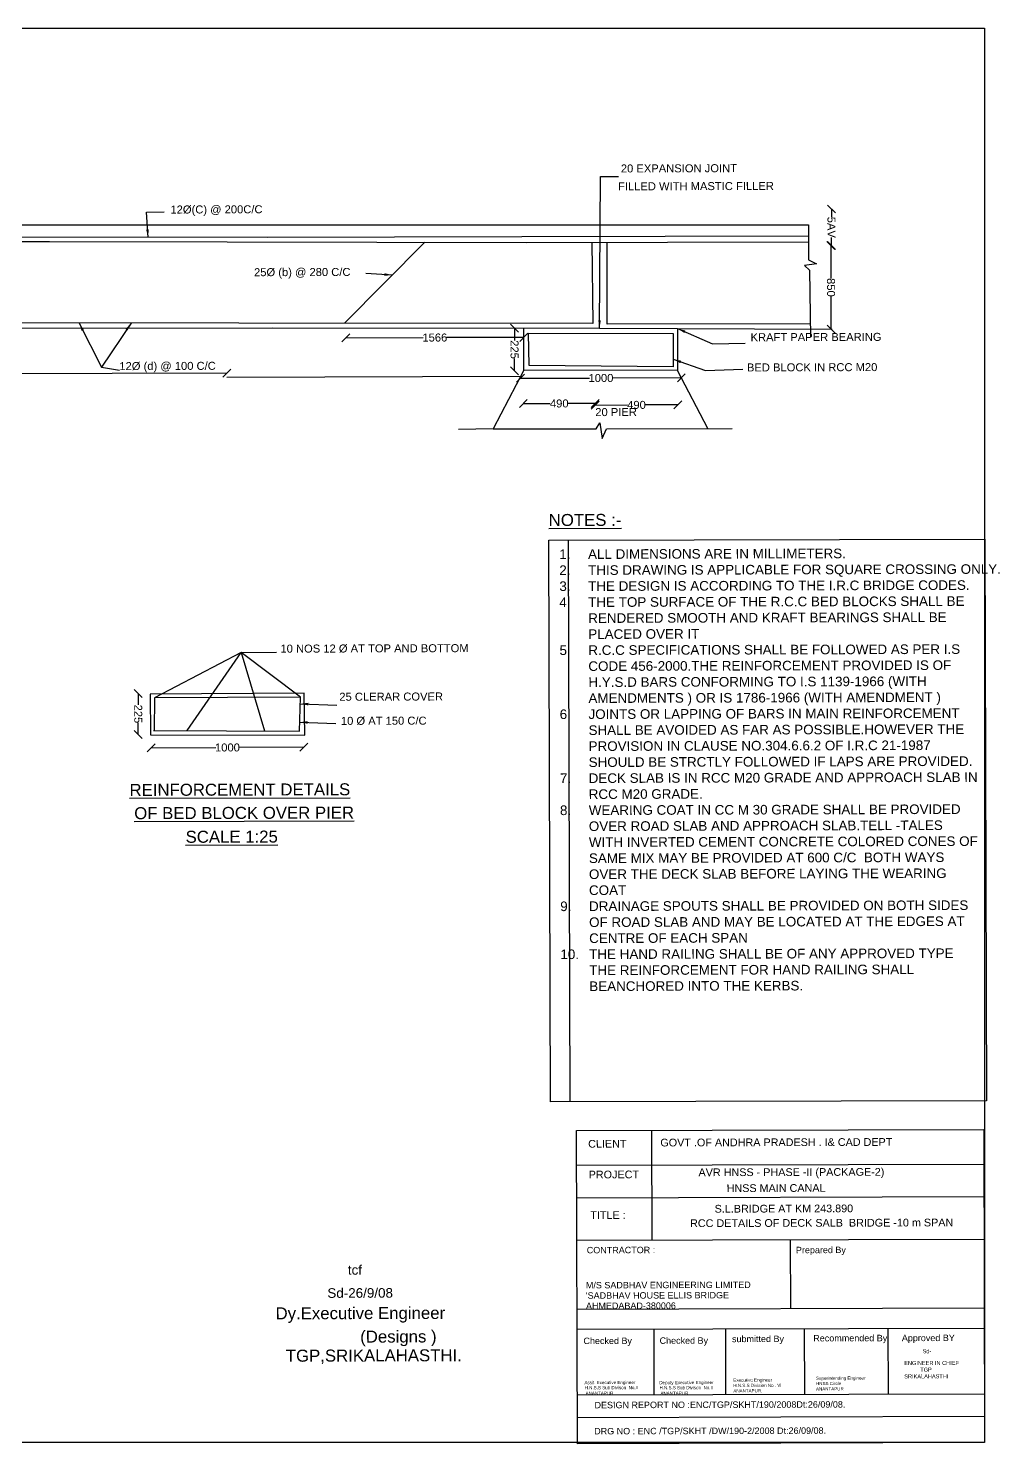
# Model space of a CAD drawing. Header units: millimetres. Extents: x 5124 to 5282771, y 2311 to 19346692.
# Drawn here: x 5276700 to 5282771, y 19337846 to 19346692 of the extents above; entities that cross this region are included whole.
import ezdxf

# ---------------------------------------------------------------- set-up
doc = ezdxf.new("R2010")
doc.units = ezdxf.units.MM
doc.header["$MEASUREMENT"] = 0
for name, color, linetype in [('DIMENSION', 7, 'Continuous'), ('DRAWING', 2, 'Continuous'), ('TEXT', 7, 'Continuous')]:
    doc.layers.add(name, color=color, linetype=linetype)
doc.styles.get("Standard").update_dxf_attribs({"font": 'arial.ttf', "height": 50})
doc.dimstyles.get("Standard").update_dxf_attribs({"dimtxt": 50, "dimasz": 50, "dimexe": 0.18, "dimexo": 0.0625, "dimgap": 0.09, "dimtad": 0, "dimdec": 0, "dimzin": 0, "dimdsep": 46, "dimtxsty": 'Standard', "dimblk": 'OBLIQUE', "dimcen": 0.09, "dimse1": 1, "dimse2": 1, "dimadec": 0, "dimazin": 0, "dimtfac": 1, "dimtdec": 0, "dimtofl": 0, "dimtmove": 0, "dimatfit": 3, "dimfxl": 1, "dimtolj": 1, "dimtzin": 0, "dimarcsym": 0})

# ---------------------------------------------------------------- blocks, each defined once
blk = doc.blocks.new('_Oblique')
at = {"color": 0, "linetype": 'ByBlock', "lineweight": -2}
blk.add_line((-0.5, -0.5), (0.5, 0.5), dxfattribs=at)
blk = doc.blocks.new('*D7')
at = {"layer": 'Defpoints', "color": 0, "transparency": 16777216}
for p in [(5271046.2, 19344519.8), (5277940.5, 19344537.2), (5277940.6, 19344509.6)]:
    blk.add_point(p, dxfattribs=at)
at = {"layer": 'DIMENSION', "color": 0, "lineweight": -2, "transparency": 16777216}
for p, q in [((5271046.2, 19344517.6), (5274401.6, 19344527.1)), ((5277940.5, 19344537.2), (5274585.1, 19344527.6))]:
    blk.add_line(p, q, dxfattribs=at)
at = {"layer": 'DIMENSION', "color": 0, "lineweight": -2, "transparency": 16777216, "xscale": 50, "yscale": 50, "zscale": 50}
for p, rotation in [((5277940.5, 19344537.2), 0.162498844736451), ((5271046.2, 19344517.6), 180.1624988447364)]:
    blk.add_blockref('_Oblique', p, dxfattribs=dict(at, rotation=rotation))
at = {"layer": 'DIMENSION', "color": 0, "transparency": 16777216, "insert": (5274493.4, 19344527.4), "char_height": 50, "attachment_point": 5, "rotation": 0.1625}
blk.add_mtext('\\A1;10000', dxfattribs=at)
blk = doc.blocks.new('*D8')
at = {"layer": 'Defpoints', "color": 0, "transparency": 16777216}
for p in [(5279793.3, 19344346.3), (5280242.8, 19344347.6), (5280243, 19344268.3)]:
    blk.add_point(p, dxfattribs=at)
at = {"layer": 'DIMENSION', "color": 0, "lineweight": -2, "transparency": 16777216}
for p, q in [((5279793.3, 19344346.3), (5279961.8, 19344346.8)), ((5280242.8, 19344347.6), (5280074.3, 19344347.1))]:
    blk.add_line(p, q, dxfattribs=at)
at = {"layer": 'DIMENSION', "color": 0, "lineweight": -2, "transparency": 16777216, "xscale": 50, "yscale": 50, "zscale": 50}
for p, rotation in [((5279793.3, 19344346.3), 180.1624988447364), ((5280242.8, 19344347.6), 0.162498844736451)]:
    blk.add_blockref('_Oblique', p, dxfattribs=dict(at, rotation=rotation))
at = {"layer": 'DIMENSION', "color": 0, "transparency": 16777216, "insert": (5280018, 19344346.9), "char_height": 50, "attachment_point": 5, "rotation": 0.1625}
blk.add_mtext('\\A1;490', dxfattribs=at)
blk = doc.blocks.new('*D9')
at = {"layer": 'Defpoints', "color": 0, "transparency": 16777216}
for p in [(5280242.8, 19344347.6), (5280758.4, 19344343.9), (5280758.4, 19344338.8)]:
    blk.add_point(p, dxfattribs=at)
at = {"layer": 'DIMENSION', "color": 0, "lineweight": -2, "transparency": 16777216}
for p, q in [((5280242.8, 19344337.4), (5280444.4, 19344338)), ((5280758.4, 19344338.8), (5280556.9, 19344338.3))]:
    blk.add_line(p, q, dxfattribs=at)
at = {"layer": 'DIMENSION', "color": 0, "lineweight": -2, "transparency": 16777216, "xscale": 50, "yscale": 50, "zscale": 50}
for p, rotation in [((5280242.8, 19344337.4), 180.1624988447364), ((5280758.4, 19344338.8), 0.162498844736451)]:
    blk.add_blockref('_Oblique', p, dxfattribs=dict(at, rotation=rotation))
at = {"layer": 'DIMENSION', "color": 0, "transparency": 16777216, "insert": (5280500.6, 19344338.1), "char_height": 50, "attachment_point": 5, "rotation": 0.1625}
blk.add_mtext('\\A1;490', dxfattribs=at)
blk = doc.blocks.new('*D10')
at = {"layer": 'Defpoints', "color": 0, "transparency": 16777216}
for p in [(5279776.2, 19344515.7), (5280780.8, 19344508.7), (5280780.8, 19344507.6)]:
    blk.add_point(p, dxfattribs=at)
at = {"layer": 'DIMENSION', "color": 0, "lineweight": -2, "transparency": 16777216}
for p, q in [((5279776.2, 19344504.8), (5280206.2, 19344506)), ((5280780.8, 19344507.6), (5280350.8, 19344506.4))]:
    blk.add_line(p, q, dxfattribs=at)
at = {"layer": 'DIMENSION', "color": 0, "lineweight": -2, "transparency": 16777216, "xscale": 50, "yscale": 50, "zscale": 50}
for p, rotation in [((5279776.2, 19344504.8), 180.1624988447364), ((5280780.8, 19344507.6), 0.162498844736451)]:
    blk.add_blockref('_Oblique', p, dxfattribs=dict(at, rotation=rotation))
at = {"layer": 'DIMENSION', "color": 0, "transparency": 16777216, "insert": (5280278.5, 19344506.2), "char_height": 50, "attachment_point": 5, "rotation": 0.1625}
blk.add_mtext('\\A1;1000', dxfattribs=at)
blk = doc.blocks.new('*D11')
at = {"layer": 'Defpoints', "color": 0, "transparency": 16777216}
for p in [(5281715.4, 19345333.8), (5281721.2, 19345333.8), (5281723.8, 19344811)]:
    blk.add_point(p, dxfattribs=at)
at = {"layer": 'DIMENSION', "color": 0, "lineweight": -2, "transparency": 16777216}
for p, q in [((5281715.4, 19345333.8), (5281716, 19345127.7)), ((5281716.9, 19344811), (5281716.3, 19345017.1))]:
    blk.add_line(p, q, dxfattribs=at)
at = {"layer": 'DIMENSION', "color": 0, "lineweight": -2, "transparency": 16777216, "xscale": 50, "yscale": 50, "zscale": 50}
for p, rotation in [((5281715.4, 19345333.8), 90.16249884463191), ((5281716.9, 19344811), 270.162498844632)]:
    blk.add_blockref('_Oblique', p, dxfattribs=dict(at, rotation=rotation))
at = {"layer": 'DIMENSION', "color": 0, "transparency": 16777216, "insert": (5281716.2, 19345072.4), "char_height": 50, "attachment_point": 5, "rotation": 270.1625}
blk.add_mtext('\\A1;850', dxfattribs=at)
blk = doc.blocks.new('*D12')
at = {"layer": 'Defpoints', "color": 0, "transparency": 16777216}
for p in [(5281708.9, 19345562.6), (5281718.5, 19345562.6), (5281721.2, 19345333.8)]:
    blk.add_point(p, dxfattribs=at)
at = {"layer": 'DIMENSION', "color": 0, "lineweight": -2, "transparency": 16777216}
for p, q in [((5281718.5, 19345562.6), (5281718.7, 19345512.6)), ((5281719.2, 19345333.8), (5281719, 19345383.9))]:
    blk.add_line(p, q, dxfattribs=at)
at = {"layer": 'DIMENSION', "color": 0, "lineweight": -2, "transparency": 16777216, "xscale": 50, "yscale": 50, "zscale": 50}
for p, rotation in [((5281718.5, 19345562.6), 90.16249884463191), ((5281719.2, 19345333.8), 270.162498844632)]:
    blk.add_blockref('_Oblique', p, dxfattribs=dict(at, rotation=rotation))
at = {"layer": 'DIMENSION', "color": 0, "transparency": 16777216, "insert": (5281718.9, 19345448.2), "char_height": 50, "attachment_point": 5, "rotation": 270.1625}
blk.add_mtext('\\A1;5AV', dxfattribs=at)
blk = doc.blocks.new('*D13')
at = {"layer": 'Defpoints', "color": 0, "transparency": 16777216}
for p in [(5278684, 19344754.5), (5279796.6, 19344760.5), (5279796.7, 19344727.2)]:
    blk.add_point(p, dxfattribs=at)
at = {"layer": 'DIMENSION', "color": 0, "lineweight": -2, "transparency": 16777216}
for p, q in [((5278684, 19344757.4), (5279168, 19344758.7)), ((5279796.6, 19344760.5), (5279312.7, 19344759.1))]:
    blk.add_line(p, q, dxfattribs=at)
at = {"layer": 'DIMENSION', "color": 0, "lineweight": -2, "transparency": 16777216, "xscale": 50, "yscale": 50, "zscale": 50}
for p, rotation in [((5278684, 19344757.4), 180.1624988447364), ((5279796.6, 19344760.5), 0.162498844736451)]:
    blk.add_blockref('_Oblique', p, dxfattribs=dict(at, rotation=rotation))
at = {"layer": 'DIMENSION', "color": 0, "transparency": 16777216, "insert": (5279240.3, 19344758.9), "char_height": 50, "attachment_point": 5, "rotation": 0.1625}
blk.add_mtext('\\A1;1566', dxfattribs=at)
blk = doc.blocks.new('*D14')
at = {"layer": 'Defpoints', "color": 0, "transparency": 16777216}
for p in [(5279736, 19344818), (5279737.6, 19344818), (5279738.4, 19344550.4)]:
    blk.add_point(p, dxfattribs=at)
at = {"layer": 'DIMENSION', "color": 0, "lineweight": -2, "transparency": 16777216}
for p, q in [((5279737.6, 19344818), (5279737.9, 19344740.1)), ((5279738.4, 19344550.4), (5279738.2, 19344628.3))]:
    blk.add_line(p, q, dxfattribs=at)
at = {"layer": 'DIMENSION', "color": 0, "lineweight": -2, "transparency": 16777216, "xscale": 50, "yscale": 50, "zscale": 50}
for p, rotation in [((5279737.6, 19344818), 90.16249884463191), ((5279738.4, 19344550.4), 270.162498844632)]:
    blk.add_blockref('_Oblique', p, dxfattribs=dict(at, rotation=rotation))
at = {"layer": 'DIMENSION', "color": 0, "transparency": 16777216, "insert": (5279738, 19344684.2), "char_height": 50, "attachment_point": 5, "rotation": 270.1625}
blk.add_mtext('\\A1;225', dxfattribs=at)
blk = doc.blocks.new('*D37')
at = {"layer": 'Defpoints', "color": 0, "transparency": 16777216}
for p in [(5277393.7, 19342534.9), (5277386.6, 19342278.9), (5277386.6, 19342278.9)]:
    blk.add_point(p, dxfattribs=at)
at = {"layer": 'DIMENSION', "color": 0, "lineweight": -2, "transparency": 16777216}
for p, q in [((5277385.9, 19342534.9), (5277386.1, 19342462.9)), ((5277386.6, 19342278.9), (5277386.4, 19342351))]:
    blk.add_line(p, q, dxfattribs=at)
at = {"layer": 'DIMENSION', "color": 0, "lineweight": -2, "transparency": 16777216, "xscale": 50, "yscale": 50, "zscale": 50}
for p, rotation in [((5277385.9, 19342534.9), 90.16249884463191), ((5277386.6, 19342278.9), 270.162498844632)]:
    blk.add_blockref('_Oblique', p, dxfattribs=dict(at, rotation=rotation))
at = {"layer": 'DIMENSION', "color": 0, "transparency": 16777216, "insert": (5277386.3, 19342406.9), "char_height": 50, "attachment_point": 5, "rotation": 270.1625}
blk.add_mtext('\\A1;225', dxfattribs=at)
blk = doc.blocks.new('*D38')
at = {"layer": 'Defpoints', "color": 0, "transparency": 16777216}
for p in [(5277466.5, 19342195.8), (5278421.7, 19342198.5), (5278421.7, 19342196.5)]:
    blk.add_point(p, dxfattribs=at)
at = {"layer": 'DIMENSION', "color": 0, "lineweight": -2, "transparency": 16777216}
for p, q in [((5277466.5, 19342195.8), (5277871.7, 19342196.9)), ((5278421.7, 19342198.5), (5278016.4, 19342197.3))]:
    blk.add_line(p, q, dxfattribs=at)
at = {"layer": 'DIMENSION', "color": 0, "lineweight": -2, "transparency": 16777216, "xscale": 50, "yscale": 50, "zscale": 50}
for p, rotation in [((5277466.5, 19342195.8), 180.1624988447364), ((5278421.7, 19342198.5), 0.162498844736451)]:
    blk.add_blockref('_Oblique', p, dxfattribs=dict(at, rotation=rotation))
at = {"layer": 'DIMENSION', "color": 0, "transparency": 16777216, "insert": (5277944.1, 19342197.1), "char_height": 50, "attachment_point": 5, "rotation": 0.1625}
blk.add_mtext('\\A1;1000', dxfattribs=at)

msp = doc.modelspace()

# ---------------------------------------------------------------- linework, layer by layer
at = {"layer": 'DIMENSION', "color": 0}
for points in [[(5282676.4, 19337853.5), (5267722.6, 19337853.5), (5267722.6, 19346691.9), (5282676.4, 19346691.9)], [(5279953.3, 19343492.3), (5282677.8, 19343500), (5282687.8, 19339990), (5279963.3, 19339982.2)], [(5280125.7, 19339803.1), (5282670.9, 19339810.3), (5282676.4, 19337853.5), (5280131.3, 19337846.2)]]:
    msp.add_lwpolyline(points, close=True, dxfattribs=at)
for points in [[(5280073.8, 19343492.6), (5280083.8, 19339982.6)], [(5280597.9, 19339118.1), (5280596.6, 19339804.3)], [(5280126.4, 19339586.3), (5282671.5, 19339593.5)], [(5280126.9, 19339383.1), (5282672.1, 19339390.4)], [(5280127.7, 19339117.5), (5282672.8, 19339124.8)], [(5281464.3, 19338691.5), (5281463.1, 19339121.3)], [(5280128.9, 19338687.7), (5282674, 19338694.9)], [(5280129.3, 19338561.1), (5282674.4, 19338568.3)], [(5280608.4, 19338562.5), (5280609.5, 19338152.9)], [(5281056.1, 19338563.8), (5281057.3, 19338154.2)], [(5281549.3, 19338565.2), (5281550.4, 19338155.6)], [(5282072.1, 19338566.6), (5282073.3, 19338157)], [(5280130.4, 19338151.5), (5282675.6, 19338158.8)], [(5280130.8, 19338010), (5282676, 19338017.3)]]:
    msp.add_lwpolyline(points, dxfattribs=at)
at = {"layer": 'DRAWING', "color": 0}
for points in [[(5281575.8, 19345393.2), (5279783.9, 19345388.1), (5278192.8, 19345383.6), (5275995.7, 19345386.9), (5273617.6, 19345390.4), (5272337.8, 19345392.3), (5270566, 19345394.9), (5269419.3, 19345396.6), (5269420.1, 19345464)], [(5269420.1, 19345464), (5270564.8, 19345467.2), (5272830.5, 19345462), (5275880.1, 19345462.7), (5277933.8, 19345463.2), (5280275, 19345463.7), (5281575.6, 19345464), (5281576.2, 19345244.7), (5281625.4, 19345219.3), (5281549.9, 19345209.7), (5281582.5, 19345179.3), (5281588.4, 19344761.5)], [(5270562.9, 19345361.3), (5272920.6, 19345360.5), (5274786, 19345360), (5276831.5, 19345359.3), (5277943.2, 19345357.1), (5279813.2, 19345353.3), (5281575.9, 19345358.3)], [(5280227.6, 19344846.6), (5271375.2, 19344854.8), (5270617.2, 19344857.4), (5270617.4, 19345361.3)], [(5278676.7, 19344848.1), (5279177.2, 19345354.6)], [(5280221.2, 19345354.5), (5280227.6, 19344846.6)], [(5281587.2, 19344844.7), (5280317.8, 19344842), (5280316.3, 19345354.8)], [(5270562.5, 19345255.9), (5270567.3, 19344823.8), (5272826.5, 19344814.3), (5278227.3, 19344819.4), (5280269.4, 19344817.5), (5281723.8, 19344811)], [(5280756.9, 19344815.3), (5280757.3, 19344554.1), (5279796.6, 19344554.7), (5279796.8, 19344817.9)], [(5279830.3, 19344584.7), (5279824.6, 19344787.4), (5280729.8, 19344784.9), (5280730.1, 19344576.5), (5279830.3, 19344584.7)], [(5279776.2, 19344515.7), (5277940.6, 19344509.6)], [(5279796.6, 19344554.7), (5279605.1, 19344187.8), (5279388.6, 19344185.1)], [(5280945.5, 19344190.9), (5280757.3, 19344554.1)], [(5279605.1, 19344187.8), (5280248.6, 19344189.1), (5280270.7, 19344226.4), (5280285.3, 19344128.3), (5280313, 19344189.2), (5281099.5, 19344191.4)], [(5278401.2, 19342511.8), (5278030.5, 19342791.6), (5277487.4, 19342508)], [(5277692.6, 19342302.9), (5278030.5, 19342791.6), (5278251, 19342792.2)], [(5278030.5, 19342791.6), (5278176.6, 19342301)], [(5277463.1, 19342276.2), (5278427.6, 19342274.6), (5278424.4, 19342537.6), (5277460.4, 19342531.2), (5277463.1, 19342276.2)], [(5277481.9, 19342303.7), (5278394.4, 19342300.1), (5278401.2, 19342511.8), (5277487.4, 19342508), (5277486.6, 19342303.7)]]:
    msp.add_lwpolyline(points, dxfattribs=at)

# ---------------------------------------------------------------- texts
at = {"layer": 'DIMENSION', "color": 0}
for s, height, p in [('%%UNOTES :-', 75, (5279952, 19343581.2)), ('CLIENT ', 48.28, (5280198.5, 19339696.2)), ('GOVT .OF ANDHRA PRADESH . I& CAD DEPT ', 48.276, (5280649.8, 19339703.9)), ('PROJECT ', 48.28, (5280201.7, 19339504.1)), ('AVR HNSS - PHASE -II (PACKAGE-2)', 48.276, (5280888.2, 19339517.9)), ('HNSS MAIN CANAL', 48.276, (5281063.9, 19339418.9)), ('S.L.BRIDGE AT KM 243.890', 48.276, (5280989, 19339290.3)), ('TITLE :', 48.28, (5280211.8, 19339250.5)), ('RCC DETAILS OF DECK SALB  BRIDGE -10 m SPAN ', 48.276, (5280835.4, 19339200)), ('CONTRACTOR :', 40.23, (5280189.9, 19339035.8)), ('Prepared By', 40.23, (5281497, 19339036.4)), ('tcf', 60, (5278696.7, 19338902.2)), ('Sd-26/9/08', 60, (5278568.6, 19338757.7)), ('M/S SADBHAV ENGINEERING LIMITED', 40.23, (5280184.3, 19338816.6)), ('AHMEDABAD-380006', 40.23, (5280184.7, 19338687.4)), ("'SADBHAV HOUSE ELLIS BRIDGE  ", 40.23, (5280184.5, 19338752)), ('Dy.Executive Engineer ', 75, (5278244.9, 19338623.2)), ('(Designs )', 75, (5278773.9, 19338477.8)), ('Checked By', 40.23, (5280169.2, 19338468.7)), ('Checked By', 40.23, (5280645, 19338470.3)), ('submitted By ', 40.23, (5281097.5, 19338480.8)), ('Recommended By ', 40.23, (5281605.5, 19338485.3)), ('Approved BY ', 40.23, (5282159, 19338486.8)), ('TGP,SRIKALAHASTHI. ', 75, (5278308.9, 19338358.5)), ('Sd-', 25, (5282288.6, 19338411.5)), ('Assit. Executive Engineer', 20.115, (5280175.3, 19338218.1)), ('H.N.S.S Sub Divison  No.II', 20.115, (5280176.8, 19338186.1)), ('Deputy Executive Engineer', 20.115, (5280643.2, 19338217.9)), ('H.N.S.S Sub Divison  No.II', 20.115, (5280644.7, 19338185.9)), (' ANANTAPUR', 20.12, (5280174.7, 19338151.7)), ('DESIGN REPORT NO :ENC/TGP/SKHT/190/2008Dt:26/09/08.', 40.23, (5280238.3, 19338067.5)), (' ANANTAPUR', 20.12, (5280642.6, 19338151.5)), ('DRG NO : ENC /TGP/SKHT /DW/190-2/2008 Dt:26/09/08.', 40.23, (5280236.3, 19337904.1))]:
    msp.add_text(s, height=height, rotation=0.1625, dxfattribs=at).set_placement(p)
at = {"layer": 'DIMENSION', "color": 0, "insert": (5279957.7, 19343435), "char_height": 60, "attachment_point": 1, "rotation": 0.1625}
msp.add_mtext_dynamic_manual_height_columns('\\pi-180,l240,t240;1.^IALL DIMENSIONS ARE IN MILLIMETERS.\\P2.^ITHIS DRAWING IS APPLICABLE FOR SQUARE CROSSING ONLY.\\P3.^ITHE DESIGN IS ACCORDING TO THE I.R.C BRIDGE CODES.\\P4.^ITHE TOP SURFACE OF THE R.C.C BED BLOCKS SHALL BE RENDERED SMOOTH AND KRAFT BEARINGS SHALL BE PLACED OVER IT \\P5.^IR.C.C SPECIFICATIONS SHALL BE FOLLOWED AS PER I.S CODE 456-2000.THE REINFORCEMENT PROVIDED IS OF  H.Y.S.D BARS CONFORMING TO I.S 1139-1966 (WITH  AMENDMENTS ) OR IS 1786-1966 (WITH AMENDMENT )\\P6.^IJOINTS OR LAPPING OF BARS IN MAIN REINFORCEMENT  SHALL BE AVOIDED AS FAR AS POSSIBLE.HOWEVER THE PROVISION IN CLAUSE NO.304.6.6.2 OF I.R.C 21-1987 SHOULD BE STRCTLY FOLLOWED IF LAPS ARE PROVIDED.\\P7.^IDECK SLAB IS IN RCC M20 GRADE AND APPROACH SLAB IN RCC M20 GRADE.\\P8.^IWEARING COAT IN CC M 30 GRADE SHALL BE PROVIDED OVER ROAD SLAB AND APPROACH SLAB.TELL -TALES WITH INVERTED CEMENT CONCRETE COLORED CONES OF SAME MIX MAY BE PROVIDED AT 600 C/C  BOTH WAYS OVER THE DECK SLAB BEFORE LAYING THE WEARING COAT \\P9.^IDRAINAGE SPOUTS SHALL BE PROVIDED ON BOTH SIDES OF ROAD SLAB AND MAY BE LOCATED AT THE EDGES AT CENTRE OF EACH SPAN\\P10.^ITHE HAND RAILING SHALL BE OF ANY APPROVED TYPE THE REINFORCEMENT FOR HAND RAILING SHALL BEANCHORED INTO THE KERBS.  ', width=2670.569, gutter_width=0, heights=[4415.9], dxfattribs=at)
at = {"layer": 'DIMENSION', "color": 0, "attachment_point": 1, "rotation": 0.1625}
for s, insert, char_height, width in [('ENGINEER IN CHIEF  ^ITGP\\PSRIKALAHASTHI', (5282173.9, 19338362.7), 25, 357.254), ('Executive Engineer  \\PH.N.S.S Division No . VI \\PANANTAPUR.', (5281105.7, 19338253.8), 20.115, 311.19), ('Superintending Engineer HNSS Circle \\PANANTAPUR', (5281622.2, 19338265.7), 20.115, 311.19)]:
    msp.add_mtext(s, dxfattribs=dict(at, insert=insert, char_height=char_height, width=width))
at = {"layer": 'TEXT', "color": 0}
for s, height, p in [('20 EXPANSION JOINT', 50, (5280402.9, 19345790.8)), ('FILLED WITH MASTIC FILLER', 50, (5280385.2, 19345679)), ('12Ø(C) @ 200C/C ', 50, (5277587.9, 19345534.3)), ('25Ø (b) @ 280 C/C', 50, (5278110.4, 19345142.5)), ('KRAFT PAPER BEARING', 50, (5281213.5, 19344736.2)), ('12Ø (d) @ 100 C/C', 50, (5277268.6, 19344555.9)), ('BED BLOCK IN RCC M20', 50, (5281190.9, 19344547.3)), ('20 PIER', 50, (5280243, 19344268.3)), ('10 NOS 12 Ø AT TOP AND BOTTOM', 50, (5278275.5, 19342789.9)), ('25 CLERAR COVER', 50, (5278643.4, 19342489.3)), ('10 Ø AT 150 C/C', 50, (5278653.2, 19342338.6)), ('%%UREINFORCEMENT DETAILS', 75, (5277332.1, 19341894.6)), ('%%UOF BED BLOCK OVER PIER', 75, (5277361.6, 19341749.1)), ('%%USCALE 1:25', 75, (5277682.7, 19341601.6))]:
    msp.add_text(s, height=height, rotation=0.1625, dxfattribs=at).set_placement(p)

# ---------------------------------------------------------------- dimensions: what is measured, and where the dimension line sits
at = {"layer": 'DIMENSION', "color": 0}
for base, p1, p2, angle, text, picture, middle in [((5281718.5, 19345562.6), (5281721.2, 19345333.8), (5281708.9, 19345562.6), 90.1625, '5AV', '*D12', (5281718.9, 19345448.2)), ((5281715.4, 19345333.8), (5281723.8, 19344811), (5281721.2, 19345333.8), 90.1625, '850', '*D11', (5281716.2, 19345072.4)), ((5279737.6, 19344818), (5279738.4, 19344550.4), (5279736, 19344818), 90.1625, '225', '*D14', (5279738, 19344684.2)), ((5279796.6, 19344760.5), (5278684, 19344754.5), (5279796.7, 19344727.2), 0.1625, '1566', '*D13', (5279240.3, 19344758.9)), ((5277940.5, 19344537.2), (5271046.2, 19344519.8), (5277940.6, 19344509.6), 0.1625, '10000', '*D7', (5274493.4, 19344527.4)), ((5280780.8, 19344507.6), (5279776.2, 19344515.7), (5280780.8, 19344508.7), 0.1625, '1000', '*D10', (5280278.5, 19344506.2)), ((5280242.8, 19344347.6), (5279793.3, 19344346.3), (5280243, 19344268.3), 0.1625, '490', '*D8', (5280018, 19344346.9)), ((5280758.4, 19344338.8), (5280242.8, 19344347.6), (5280758.4, 19344343.9), 0.1625, '490', '*D9', (5280500.6, 19344338.1)), ((5277386.6, 19342278.9), (5277393.7, 19342534.9), (5277386.6, 19342278.9), 90.1625, '225', '*D37', (5277386.3, 19342406.9)), ((5278421.7, 19342198.5), (5277466.5, 19342195.8), (5278421.7, 19342196.5), 0.1625, '1000', '*D38', (5277944.1, 19342197.1))]:
    dim = msp.add_linear_dim(base=base, p1=p1, p2=p2, angle=angle, text=text, dimstyle='Standard', dxfattribs=at)
    dim.commit()
    dim.dimension.update_dxf_attribs({"geometry": picture, "text_midpoint": middle})

# ---------------------------------------------------------------- leaders
for points in [[(5280269.4, 19344817.5), (5280276, 19345766.2), (5280388, 19345766.4)], [(5277447.8, 19345384.7), (5277437.4, 19345542.5), (5277547.9, 19345544)], [(5278975.2, 19345150.1), (5278809.7, 19345159.6)], [(5277017, 19344849.6), (5277157.4, 19344574.1)], [(5277341.4, 19344849.3), (5277157.4, 19344574.1), (5277268.6, 19344555.9)], [(5280756.9, 19344815.3), (5280975.9, 19344719.9), (5281180.6, 19344723.8)], [(5280730, 19344623.6), (5280931.2, 19344552.4), (5281165.1, 19344562.2)], [(5278399.8, 19342470.3), (5278627.8, 19342461.4)], [(5278396.2, 19342355.2), (5278620.7, 19342347.6)]]:
    msp.add_leader(points, dimstyle='Standard', override={"dimgap": 0.09, "dimtad": 0}, dxfattribs=at)

doc.saveas('drawing.dxf')
